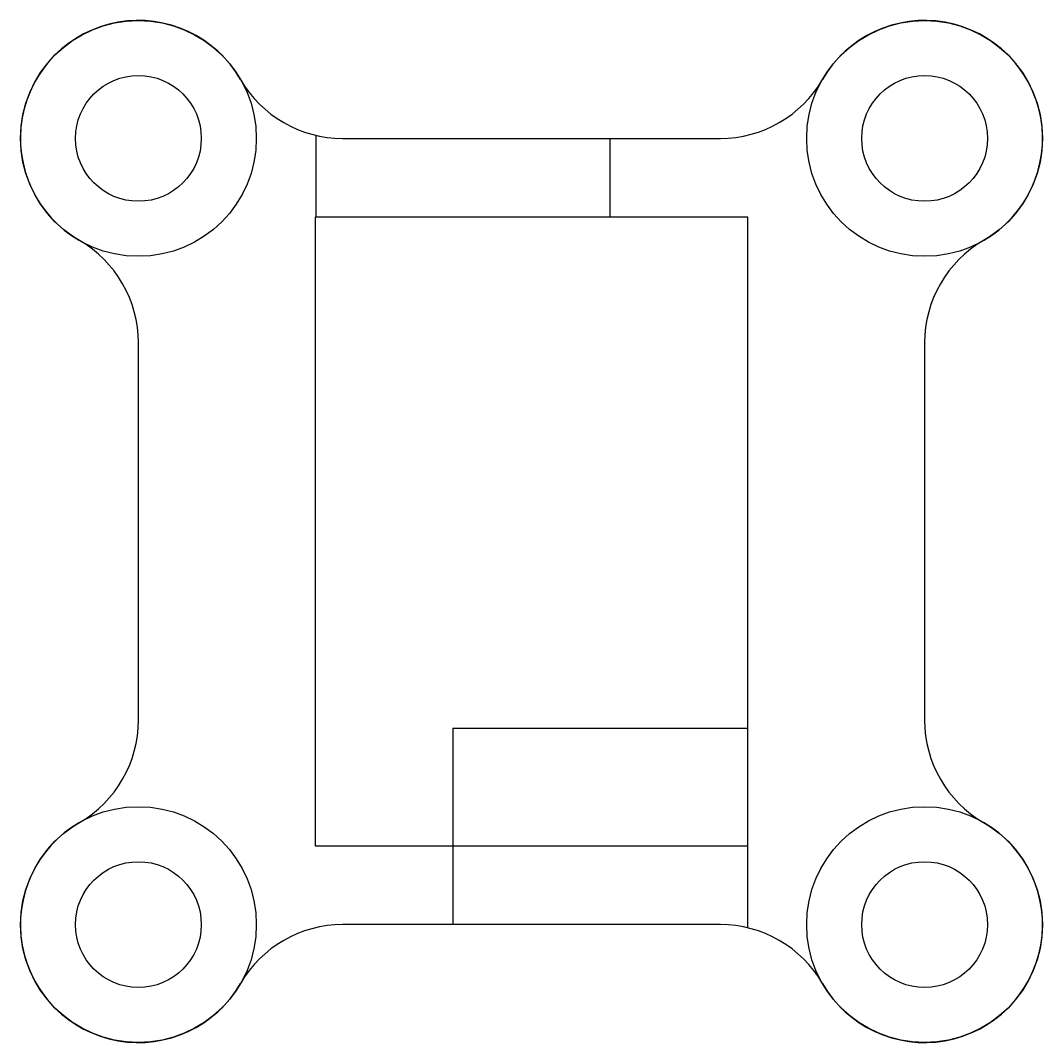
# Model space of a CAD drawing. Header units: millimetres. Extents: x -13 to 13, y -47.5 to -21.5.
import ezdxf

# ---------------------------------------------------------------- set-up
doc = ezdxf.new("R2010")
doc.units = ezdxf.units.MM
doc.header["$MEASUREMENT"] = 0

msp = doc.modelspace()

# ---------------------------------------------------------------- linework, layer by layer
for p, q in [((-5.482, -24.422), (-5.482, -26.5)), ((-4.804, -24.5), (4.804, -24.5)), ((2, -26.5), (2, -24.5)), ((-10, -39.304), (-10, -29.696)), ((10, -29.696), (10, -39.304)), ((-2, -39.5), (5.5, -39.5)), ((-2, -39.5), (-2, -44.5)), ((5.5, -44.582), (5.5, -42.5)), ((4.804, -44.5), (-4.804, -44.5))]:
    msp.add_line(p, q)
msp.add_lwpolyline([(-5.5, -42.5), (5.5, -42.5), (5.5, -26.5), (-5.5, -26.5)], close=True)
for centre, radius in [((-10, -24.5), 3), ((10, -24.5), 3), ((-10, -24.5), 1.6), ((10, -24.5), 1.6), ((-10, -44.5), 3), ((10, -44.5), 3), ((-10, -44.5), 1.6), ((10, -44.5), 1.6)]:
    msp.add_circle(centre, radius)
for centre, start, end in [((-10, -24.5), 30, 240), ((10, -24.5), 300, 150), ((-4.804, -21.5), 210, 270), ((4.804, -21.5), 270, 330), ((-13, -29.696), 0, 60), ((13, -29.696), 120, 180), ((-13, -39.304), 300, 0), ((13, -39.304), 180, 240), ((-10, -44.5), 120, 330), ((10, -44.5), 210, 60), ((-4.804, -47.5), 90, 150), ((4.804, -47.5), 30, 90)]:
    msp.add_arc(centre, 3, start, end)

doc.saveas('drawing.dxf')
